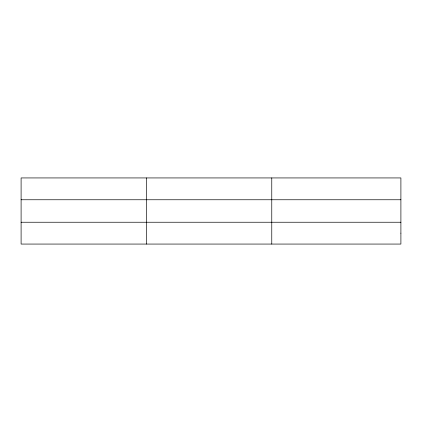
<?xml version="1.0" encoding="UTF-8"?>
<svg xmlns="http://www.w3.org/2000/svg" width="422" height="422" viewBox="0 0 422 422"><rect width="100%" height="100%" fill="white"/><g stroke="black" fill="none" stroke-linecap="round" stroke-linejoin="round"><path stroke-width="0.63" d="M146.434 244.064L146.434 177.936M271.768 244.064L271.768 177.936M21.1 199.759L400.9 199.759M21.1 222.241L400.9 222.241M400.9 233.155L400.9 244.064L21.1 244.064L21.1 177.936L400.9 177.936L400.9 233.155"/></g></svg>
